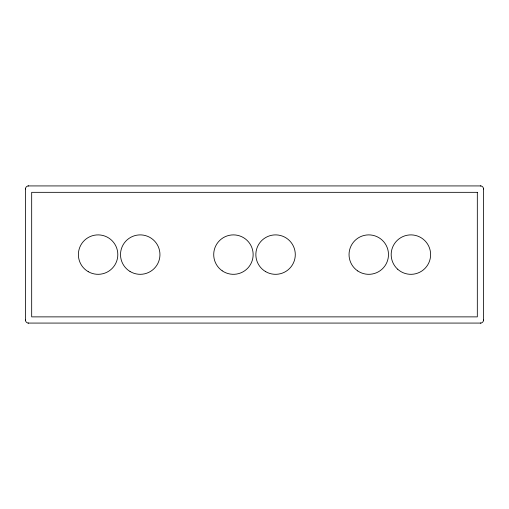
<?xml version="1.0" encoding="UTF-8"?>
<svg xmlns="http://www.w3.org/2000/svg" width="509" height="509" viewBox="0 0 509 509"><rect width="100%" height="100%" fill="white"/><g stroke="black" fill="none" stroke-linecap="round" stroke-linejoin="round"><path stroke-width="0.76" d="M28.154 185.925L480.846 185.925M28.154 323.075L480.846 323.075M483.525 188.604L483.525 320.396M25.475 188.604L25.475 320.396M483.55 319.989A3.111 3.111 0 0 1 480.439 323.1M25.45 189.011A3.111 3.111 0 0 1 28.561 185.9M480.439 185.9A3.111 3.111 0 0 1 483.55 189.011M28.561 323.1A3.111 3.111 0 0 1 25.45 319.989M477.321 192.332L31.679 192.332L31.679 316.872L477.321 316.872L477.321 192.332M222.204 270.813A19.717 19.717 0 0 0 253.081 256.224A19.717 19.717 0 0 0 225.01 236.774A19.717 19.717 0 0 0 222.204 270.813M130.018 271.469A19.717 19.717 0 0 0 159.947 255.022A19.717 19.717 0 0 0 130.737 237.321A19.717 19.717 0 0 0 130.018 271.469M265.711 271.679A19.717 19.717 0 0 0 295.29 254.602A19.717 19.717 0 0 0 265.711 237.525A19.717 19.717 0 0 0 265.711 271.679M357.744 270.953A19.717 19.717 0 0 0 388.437 255.97A19.717 19.717 0 0 0 360.111 236.882A19.717 19.717 0 0 0 357.744 270.953M88.242 271.679A19.717 19.717 0 0 0 117.814 254.602A19.717 19.717 0 0 0 88.242 237.525A19.717 19.717 0 0 0 88.242 271.679M397.631 269.191A19.717 19.717 0 0 0 430.169 258.801A19.717 19.717 0 0 0 404.903 235.82A19.717 19.717 0 0 0 397.631 269.191"/></g></svg>
